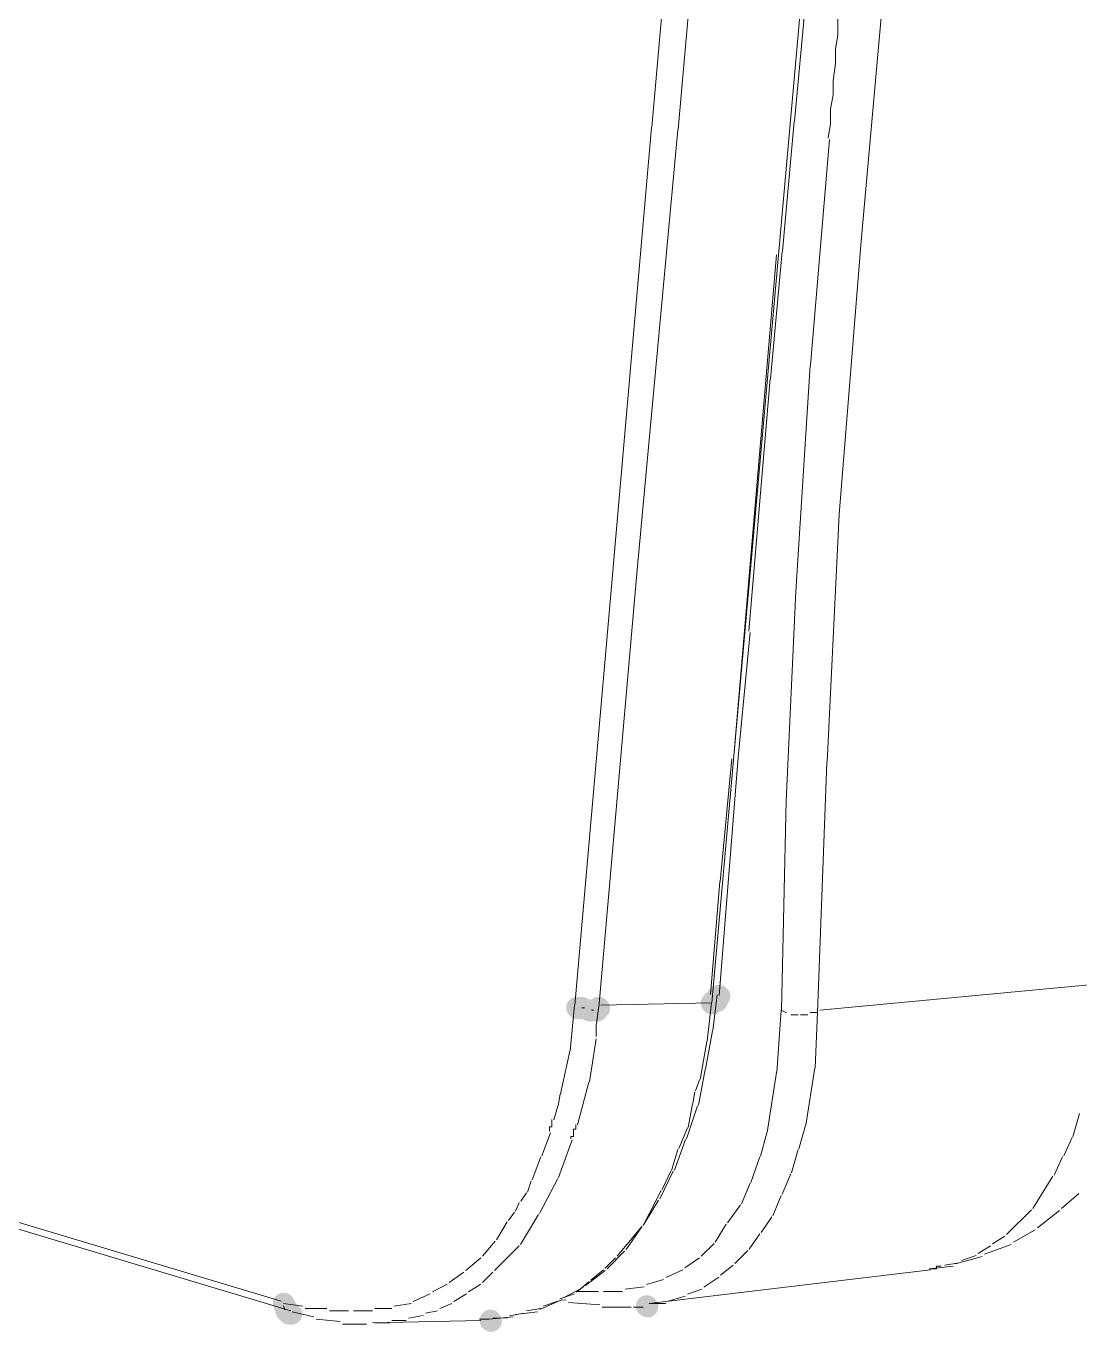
# Model space of a CAD drawing. Header units: millimetres. Extents: x 0 to 297, y 0 to 208.
# Drawn here: x 245.9 to 254.3, y 37.85 to 48.28 of the extents above; entities that cross this region are included whole.
import ezdxf

# ---------------------------------------------------------------- set-up
doc = ezdxf.new("R2010")
doc.units = ezdxf.units.MM

msp = doc.modelspace()

# ---------------------------------------------------------------- hatches: boundary and pattern name
h = msp.add_hatch(color=7)
h.dxf.hatch_style = 2
h.paths.add_polyline_path([(252.025503, 47.607483), (252.025503, 47.434975)])
h = msp.add_hatch(color=7)
h.dxf.hatch_style = 2
h.paths.add_polyline_path([(251.929547, 46.572433), (251.929547, 46.399925)])
h = msp.add_hatch(color=7)
h.dxf.hatch_style = 2
h.paths.add_polyline_path([(251.833944, 45.556786), (251.833944, 45.384278)])
h = msp.add_hatch(color=7)
h.dxf.hatch_style = 2
h.paths.add_polyline_path([(251.431425, 41.550994), (251.431425, 41.378486)])
h = msp.add_hatch(color=7)
edge = h.paths.add_edge_path(flags=0)
edge.add_spline(control_points=[(251.427323, 40.556064), (251.394877, 40.590673), (251.340014, 40.592443), (251.305404, 40.559996), (251.270795, 40.52755), (251.269026, 40.472687), (251.301472, 40.438078), (251.301472, 40.438078), (251.306763, 40.432434), (251.306763, 40.432434), (251.339209, 40.397825), (251.394073, 40.396055), (251.428682, 40.428501), (251.463291, 40.460947), (251.465061, 40.51581), (251.432615, 40.550419), (251.432615, 40.550419), (251.427323, 40.556064), (251.427323, 40.556064)], knot_values=[0, 0, 0, 0, 1, 1, 1, 2, 2, 2, 3, 3, 3, 4, 4, 4, 5, 5, 5, 6, 6, 6, 6], degree=3, periodic=1)
h = msp.add_hatch(color=7)
edge = h.paths.add_edge_path(flags=0)
edge.add_spline(control_points=[(251.444438, 40.577112), (251.410893, 40.610657), (251.356001, 40.610657), (251.322456, 40.577112), (251.288911, 40.543567), (251.288911, 40.488675), (251.322456, 40.45513), (251.322456, 40.45513), (251.328101, 40.449486), (251.328101, 40.449486), (251.361646, 40.415941), (251.416538, 40.415941), (251.450083, 40.449486), (251.483628, 40.483031), (251.483628, 40.537922), (251.450083, 40.571467), (251.450083, 40.571467), (251.444438, 40.577112), (251.444438, 40.577112)], knot_values=[0, 0, 0, 0, 1, 1, 1, 2, 2, 2, 3, 3, 3, 4, 4, 4, 5, 5, 5, 6, 6, 6, 6], degree=3, periodic=1)
h = msp.add_hatch(color=7)
edge = h.paths.add_edge_path(flags=0)
edge.add_spline(control_points=[(251.444438, 40.577112), (251.410893, 40.610657), (251.356001, 40.610657), (251.322456, 40.577112), (251.288911, 40.543567), (251.288911, 40.488675), (251.322456, 40.45513), (251.322456, 40.45513), (251.328101, 40.449486), (251.328101, 40.449486), (251.361646, 40.415941), (251.416538, 40.415941), (251.450083, 40.449486), (251.483628, 40.483031), (251.483628, 40.537922), (251.450083, 40.571467), (251.450083, 40.571467), (251.444438, 40.577112), (251.444438, 40.577112)], knot_values=[0, 0, 0, 0, 1, 1, 1, 2, 2, 2, 3, 3, 3, 4, 4, 4, 5, 5, 5, 6, 6, 6, 6], degree=3, periodic=1)
h = msp.add_hatch(color=7)
edge = h.paths.add_edge_path(flags=0)
edge.add_spline(control_points=[(251.463488, 40.596162), (251.429943, 40.629707), (251.375051, 40.629707), (251.341506, 40.596162), (251.307961, 40.562617), (251.307961, 40.507725), (251.341506, 40.47418), (251.341506, 40.47418), (251.347151, 40.468536), (251.347151, 40.468536), (251.380696, 40.434991), (251.435588, 40.434991), (251.469133, 40.468536), (251.502678, 40.502081), (251.502678, 40.556972), (251.469133, 40.590517), (251.469133, 40.590517), (251.463488, 40.596162), (251.463488, 40.596162)], knot_values=[0, 0, 0, 0, 1, 1, 1, 2, 2, 2, 3, 3, 3, 4, 4, 4, 5, 5, 5, 6, 6, 6, 6], degree=3, periodic=1)
h = msp.add_hatch(color=7)
edge = h.paths.add_edge_path(flags=0)
edge.add_spline(control_points=[(251.463488, 40.596162), (251.429943, 40.629707), (251.375051, 40.629707), (251.341506, 40.596162), (251.307961, 40.562617), (251.307961, 40.507725), (251.341506, 40.47418), (251.341506, 40.47418), (251.347151, 40.468536), (251.347151, 40.468536), (251.380696, 40.434991), (251.435588, 40.434991), (251.469133, 40.468536), (251.502678, 40.502081), (251.502678, 40.556972), (251.469133, 40.590517), (251.469133, 40.590517), (251.463488, 40.596162), (251.463488, 40.596162)], knot_values=[0, 0, 0, 0, 1, 1, 1, 2, 2, 2, 3, 3, 3, 4, 4, 4, 5, 5, 5, 6, 6, 6, 6], degree=3, periodic=1)
h = msp.add_hatch(color=7)
edge = h.paths.add_edge_path(flags=0)
edge.add_spline(control_points=[(251.463488, 40.596162), (251.429943, 40.629707), (251.375051, 40.629707), (251.341506, 40.596162), (251.307961, 40.562617), (251.307961, 40.507725), (251.341506, 40.47418), (251.341506, 40.47418), (251.347151, 40.468536), (251.347151, 40.468536), (251.380696, 40.434991), (251.435588, 40.434991), (251.469133, 40.468536), (251.502678, 40.502081), (251.502678, 40.556972), (251.469133, 40.590517), (251.469133, 40.590517), (251.463488, 40.596162), (251.463488, 40.596162)], knot_values=[0, 0, 0, 0, 1, 1, 1, 2, 2, 2, 3, 3, 3, 4, 4, 4, 5, 5, 5, 6, 6, 6, 6], degree=3, periodic=1)
h = msp.add_hatch(color=7)
edge = h.paths.add_edge_path(flags=0)
edge.add_spline(control_points=[(251.463488, 40.577112), (251.429943, 40.610657), (251.375051, 40.610657), (251.341506, 40.577112), (251.307961, 40.543567), (251.307961, 40.488675), (251.341506, 40.45513), (251.341506, 40.45513), (251.347151, 40.449486), (251.347151, 40.449486), (251.380696, 40.415941), (251.435588, 40.415941), (251.469133, 40.449486), (251.502678, 40.483031), (251.502678, 40.537922), (251.469133, 40.571467), (251.469133, 40.571467), (251.463488, 40.577112), (251.463488, 40.577112)], knot_values=[0, 0, 0, 0, 1, 1, 1, 2, 2, 2, 3, 3, 3, 4, 4, 4, 5, 5, 5, 6, 6, 6, 6], degree=3, periodic=1)
h = msp.add_hatch(color=7)
edge = h.paths.add_edge_path(flags=0)
edge.add_spline(control_points=[(251.482891, 40.615565), (251.449346, 40.64911), (251.394454, 40.64911), (251.360909, 40.615565), (251.327364, 40.58202), (251.327364, 40.527128), (251.360909, 40.493583), (251.360909, 40.493583), (251.366554, 40.487938), (251.366554, 40.487938), (251.400099, 40.454393), (251.45499, 40.454393), (251.488535, 40.487938), (251.52208, 40.521483), (251.52208, 40.576375), (251.488535, 40.60992), (251.488535, 40.60992), (251.482891, 40.615565), (251.482891, 40.615565)], knot_values=[0, 0, 0, 0, 1, 1, 1, 2, 2, 2, 3, 3, 3, 4, 4, 4, 5, 5, 5, 6, 6, 6, 6], degree=3, periodic=1)
h = msp.add_hatch(color=7)
edge = h.paths.add_edge_path(flags=0)
edge.add_spline(control_points=[(250.351885, 40.519609), (250.31834, 40.553154), (250.263449, 40.553154), (250.229904, 40.519609), (250.196359, 40.486064), (250.196359, 40.431172), (250.229904, 40.397627), (250.229904, 40.397627), (250.235548, 40.391983), (250.235548, 40.391983), (250.269093, 40.358438), (250.323985, 40.358438), (250.35753, 40.391983), (250.391075, 40.425528), (250.391075, 40.48042), (250.35753, 40.513965), (250.35753, 40.513965), (250.351885, 40.519609), (250.351885, 40.519609)], knot_values=[0, 0, 0, 0, 1, 1, 1, 2, 2, 2, 3, 3, 3, 4, 4, 4, 5, 5, 5, 6, 6, 6, 6], degree=3, periodic=1)
h = msp.add_hatch(color=7)
edge = h.paths.add_edge_path(flags=0)
edge.add_spline(control_points=[(250.371288, 40.519609), (250.337743, 40.553154), (250.282851, 40.553154), (250.249306, 40.519609), (250.215761, 40.486064), (250.215761, 40.431172), (250.249306, 40.397627), (250.249306, 40.397627), (250.254951, 40.391983), (250.254951, 40.391983), (250.288496, 40.358438), (250.343388, 40.358438), (250.376933, 40.391983), (250.410478, 40.425528), (250.410478, 40.48042), (250.376933, 40.513965), (250.376933, 40.513965), (250.371288, 40.519609), (250.371288, 40.519609)], knot_values=[0, 0, 0, 0, 1, 1, 1, 2, 2, 2, 3, 3, 3, 4, 4, 4, 5, 5, 5, 6, 6, 6, 6], degree=3, periodic=1)
h = msp.add_hatch(color=7)
edge = h.paths.add_edge_path(flags=0)
edge.add_spline(control_points=[(250.390338, 40.519609), (250.356793, 40.553154), (250.301901, 40.553154), (250.268356, 40.519609), (250.234811, 40.486064), (250.234811, 40.431172), (250.268356, 40.397627), (250.268356, 40.397627), (250.274001, 40.391983), (250.274001, 40.391983), (250.307546, 40.358438), (250.362438, 40.358438), (250.395983, 40.391983), (250.429528, 40.425528), (250.429528, 40.48042), (250.395983, 40.513965), (250.395983, 40.513965), (250.390338, 40.519609), (250.390338, 40.519609)], knot_values=[0, 0, 0, 0, 1, 1, 1, 2, 2, 2, 3, 3, 3, 4, 4, 4, 5, 5, 5, 6, 6, 6, 6], degree=3, periodic=1)
h = msp.add_hatch(color=7)
edge = h.paths.add_edge_path(flags=0)
edge.add_spline(control_points=[(250.447841, 40.500559), (250.414296, 40.534104), (250.359404, 40.534104), (250.325859, 40.500559), (250.292314, 40.467014), (250.292314, 40.412122), (250.325859, 40.378577), (250.325859, 40.378577), (250.331504, 40.372933), (250.331504, 40.372933), (250.365049, 40.339388), (250.41994, 40.339388), (250.453485, 40.372933), (250.48703, 40.406478), (250.48703, 40.46137), (250.453485, 40.494915), (250.453485, 40.494915), (250.447841, 40.500559), (250.447841, 40.500559)], knot_values=[0, 0, 0, 0, 1, 1, 1, 2, 2, 2, 3, 3, 3, 4, 4, 4, 5, 5, 5, 6, 6, 6, 6], degree=3, periodic=1)
h = msp.add_hatch(color=7)
edge = h.paths.add_edge_path(flags=0)
edge.add_spline(control_points=[(250.505344, 40.500559), (250.471799, 40.534104), (250.416907, 40.534104), (250.383362, 40.500559), (250.349817, 40.467014), (250.349817, 40.412122), (250.383362, 40.378577), (250.383362, 40.378577), (250.389006, 40.372933), (250.389006, 40.372933), (250.422551, 40.339388), (250.477443, 40.339388), (250.510988, 40.372933), (250.544533, 40.406478), (250.544533, 40.46137), (250.510988, 40.494915), (250.510988, 40.494915), (250.505344, 40.500559), (250.505344, 40.500559)], knot_values=[0, 0, 0, 0, 1, 1, 1, 2, 2, 2, 3, 3, 3, 4, 4, 4, 5, 5, 5, 6, 6, 6, 6], degree=3, periodic=1)
h = msp.add_hatch(color=7)
edge = h.paths.add_edge_path(flags=0)
edge.add_spline(control_points=[(250.524394, 40.519609), (250.490849, 40.553154), (250.435957, 40.553154), (250.402412, 40.519609), (250.368867, 40.486064), (250.368867, 40.431172), (250.402412, 40.397627), (250.402412, 40.397627), (250.408056, 40.391983), (250.408056, 40.391983), (250.441601, 40.358438), (250.496493, 40.358438), (250.530038, 40.391983), (250.563583, 40.425528), (250.563583, 40.48042), (250.530038, 40.513965), (250.530038, 40.513965), (250.524394, 40.519609), (250.524394, 40.519609)], knot_values=[0, 0, 0, 0, 1, 1, 1, 2, 2, 2, 3, 3, 3, 4, 4, 4, 5, 5, 5, 6, 6, 6, 6], degree=3, periodic=1)
h = msp.add_hatch(color=7)
h.dxf.hatch_style = 2
h.paths.add_polyline_path([(251.373922, 40.362839), (251.373922, 40.190331)])
h = msp.add_hatch(color=7)
h.dxf.hatch_style = 2
h.paths.add_polyline_path([(251.316419, 40.056275), (251.316419, 39.883767)])
h = msp.add_hatch(color=7)
h.dxf.hatch_style = 2
h.paths.add_polyline_path([(251.258917, 39.768761), (251.258917, 39.596253)])
h = msp.add_hatch(color=7)
h.dxf.hatch_style = 2
h.paths.add_polyline_path([(251.067358, 39.251236), (251.067358, 39.078728)])
h = msp.add_hatch(color=7)
h.dxf.hatch_style = 2
h.paths.add_polyline_path([(250.952353, 39.021225), (250.952353, 38.848717)])
h = msp.add_hatch(color=7)
h.dxf.hatch_style = 2
h.paths.add_polyline_path([(254.152753, 38.944672), (254.152753, 38.772164)])
h = msp.add_hatch(color=7)
h.dxf.hatch_style = 2
h.paths.add_polyline_path([(250.817944, 38.810264), (250.817944, 38.637756)])
h = msp.add_hatch(color=7)
h.dxf.hatch_style = 2
h.paths.add_polyline_path([(253.961194, 38.791214), (253.961194, 38.618706)])
h = msp.add_hatch(color=7)
h.dxf.hatch_style = 2
h.paths.add_polyline_path([(250.683889, 38.618706), (250.683889, 38.446197)])
h = msp.add_hatch(color=7)
h.dxf.hatch_style = 2
h.paths.add_polyline_path([(253.769636, 38.676208), (253.769636, 38.5037)])
h = msp.add_hatch(color=7)
h.dxf.hatch_style = 2
h.paths.add_polyline_path([(253.309614, 38.5037), (253.309614, 38.331192)])
h = msp.add_hatch(color=7)
h.dxf.hatch_style = 2
h.paths.add_polyline_path([(253.539625, 38.580253), (253.539625, 38.407744)])
h = msp.add_hatch(color=7)
h.dxf.hatch_style = 2
h.paths.add_polyline_path([(250.530431, 38.465247), (250.530431, 38.292739)])
h = msp.add_hatch(color=7)
h.dxf.hatch_style = 2
h.paths.add_polyline_path([(250.357922, 38.331192), (250.357922, 38.158683)])
h = msp.add_hatch(color=7)
edge = h.paths.add_edge_path(flags=0)
edge.add_spline(control_points=[(248.013674, 38.162348), (247.980129, 38.195893), (247.925237, 38.195893), (247.891692, 38.162348), (247.858147, 38.128803), (247.858147, 38.073911), (247.891692, 38.040366), (247.891692, 38.040366), (247.897337, 38.034722), (247.897337, 38.034722), (247.930882, 38.001177), (247.985774, 38.001177), (248.019319, 38.034722), (248.052864, 38.068267), (248.052864, 38.123158), (248.019319, 38.156703), (248.019319, 38.156703), (248.013674, 38.162348), (248.013674, 38.162348)], knot_values=[0, 0, 0, 0, 1, 1, 1, 2, 2, 2, 3, 3, 3, 4, 4, 4, 5, 5, 5, 6, 6, 6, 6], degree=3, periodic=1)
h = msp.add_hatch(color=7)
h.dxf.hatch_style = 2
h.paths.add_polyline_path([(250.185414, 38.235589), (250.185414, 38.063081)])
h = msp.add_hatch(color=7)
h.dxf.hatch_style = 2
h.paths.add_polyline_path([(250.223867, 38.197136), (250.223867, 38.024628)])
h = msp.add_hatch(color=7)
edge = h.paths.add_edge_path(flags=0)
edge.add_spline(control_points=[(250.907863, 38.142945), (250.874318, 38.17649), (250.819426, 38.17649), (250.785881, 38.142945), (250.752336, 38.1094), (250.752336, 38.054508), (250.785881, 38.020963), (250.785881, 38.020963), (250.791526, 38.015319), (250.791526, 38.015319), (250.825071, 37.981774), (250.879963, 37.981774), (250.913508, 38.015319), (250.947053, 38.048864), (250.947053, 38.103756), (250.913508, 38.137301), (250.913508, 38.137301), (250.907863, 38.142945), (250.907863, 38.142945)], knot_values=[0, 0, 0, 0, 1, 1, 1, 2, 2, 2, 3, 3, 3, 4, 4, 4, 5, 5, 5, 6, 6, 6, 6], degree=3, periodic=1)
h = msp.add_hatch(color=7)
edge = h.paths.add_edge_path(flags=0)
edge.add_spline(control_points=[(248.033077, 38.104845), (247.999532, 38.13839), (247.94464, 38.13839), (247.911095, 38.104845), (247.87755, 38.0713), (247.87755, 38.016408), (247.911095, 37.982863), (247.911095, 37.982863), (247.91674, 37.977219), (247.91674, 37.977219), (247.950285, 37.943674), (248.005176, 37.943674), (248.038721, 37.977219), (248.072266, 38.010764), (248.072266, 38.065656), (248.038721, 38.099201), (248.038721, 38.099201), (248.033077, 38.104845), (248.033077, 38.104845)], knot_values=[0, 0, 0, 0, 1, 1, 1, 2, 2, 2, 3, 3, 3, 4, 4, 4, 5, 5, 5, 6, 6, 6, 6], degree=3, periodic=1)
h = msp.add_hatch(color=7)
edge = h.paths.add_edge_path(flags=0)
edge.add_spline(control_points=[(248.050129, 38.087377), (248.01552, 38.119823), (247.960657, 38.118053), (247.92821, 38.083444), (247.895764, 38.048835), (247.897534, 37.993972), (247.932143, 37.961526), (247.932143, 37.961526), (247.937788, 37.956234), (247.937788, 37.956234), (247.972397, 37.923788), (248.02726, 37.925558), (248.059706, 37.960167), (248.092152, 37.994776), (248.090382, 38.049639), (248.055773, 38.082085), (248.055773, 38.082085), (248.050129, 38.087377), (248.050129, 38.087377)], knot_values=[0, 0, 0, 0, 1, 1, 1, 2, 2, 2, 3, 3, 3, 4, 4, 4, 5, 5, 5, 6, 6, 6, 6], degree=3, periodic=1)
h = msp.add_hatch(color=7)
edge = h.paths.add_edge_path(flags=0)
edge.add_spline(control_points=[(248.052127, 38.104845), (248.018582, 38.13839), (247.96369, 38.13839), (247.930145, 38.104845), (247.8966, 38.0713), (247.8966, 38.016408), (247.930145, 37.982863), (247.930145, 37.982863), (247.93579, 37.977219), (247.93579, 37.977219), (247.969335, 37.943674), (248.024226, 37.943674), (248.057771, 37.977219), (248.091316, 38.010764), (248.091316, 38.065656), (248.057771, 38.099201), (248.057771, 38.099201), (248.052127, 38.104845), (248.052127, 38.104845)], knot_values=[0, 0, 0, 0, 1, 1, 1, 2, 2, 2, 3, 3, 3, 4, 4, 4, 5, 5, 5, 6, 6, 6, 6], degree=3, periodic=1)
h = msp.add_hatch(color=7)
edge = h.paths.add_edge_path(flags=0)
edge.add_spline(control_points=[(248.069179, 38.087377), (248.03457, 38.119823), (247.979707, 38.118053), (247.94726, 38.083444), (247.914814, 38.048835), (247.916584, 37.993972), (247.951193, 37.961526), (247.951193, 37.961526), (247.956838, 37.956234), (247.956838, 37.956234), (247.991447, 37.923788), (248.04631, 37.925558), (248.078756, 37.960167), (248.111202, 37.994776), (248.109432, 38.049639), (248.074823, 38.082085), (248.074823, 38.082085), (248.069179, 38.087377), (248.069179, 38.087377)], knot_values=[0, 0, 0, 0, 1, 1, 1, 2, 2, 2, 3, 3, 3, 4, 4, 4, 5, 5, 5, 6, 6, 6, 6], degree=3, periodic=1)
h = msp.add_hatch(color=7)
h.dxf.hatch_style = 2
h.paths.add_polyline_path([(248.211622, 38.063081), (248.211622, 37.890572)])
h = msp.add_hatch(color=7)
edge = h.paths.add_edge_path(flags=0)
edge.add_spline(control_points=[(249.662205, 38.02794), (249.62866, 38.061485), (249.573768, 38.061485), (249.540223, 38.02794), (249.506678, 37.994395), (249.506678, 37.939503), (249.540223, 37.905958), (249.540223, 37.905958), (249.545515, 37.900666), (249.545515, 37.900666), (249.57906, 37.867121), (249.633951, 37.867121), (249.667496, 37.900666), (249.701041, 37.934211), (249.701041, 37.989103), (249.667496, 38.022648), (249.667496, 38.022648), (249.662205, 38.02794), (249.662205, 38.02794)], knot_values=[0, 0, 0, 0, 1, 1, 1, 2, 2, 2, 3, 3, 3, 4, 4, 4, 5, 5, 5, 6, 6, 6, 6], degree=3, periodic=1)
h = msp.add_hatch(color=7)
edge = h.paths.add_edge_path(flags=0)
edge.add_spline(control_points=[(249.662205, 38.02794), (249.62866, 38.061485), (249.573768, 38.061485), (249.540223, 38.02794), (249.506678, 37.994395), (249.506678, 37.939503), (249.540223, 37.905958), (249.540223, 37.905958), (249.545515, 37.900666), (249.545515, 37.900666), (249.57906, 37.867121), (249.633951, 37.867121), (249.667496, 37.900666), (249.701041, 37.934211), (249.701041, 37.989103), (249.667496, 38.022648), (249.667496, 38.022648), (249.662205, 38.02794), (249.662205, 38.02794)], knot_values=[0, 0, 0, 0, 1, 1, 1, 2, 2, 2, 3, 3, 3, 4, 4, 4, 5, 5, 5, 6, 6, 6, 6], degree=3, periodic=1)
h = msp.add_hatch(color=7)
h.dxf.hatch_style = 2
h.paths.add_polyline_path([(249.591336, 38.063081), (249.591336, 37.890572)])
h = msp.add_hatch(color=7)
h.dxf.hatch_style = 2
h.paths.add_polyline_path([(249.802297, 38.101181), (249.802297, 37.928672)])
h = msp.add_hatch(color=7)
h.dxf.hatch_style = 2
h.paths.add_polyline_path([(249.993856, 38.139633), (249.993856, 37.967125)])
h = msp.add_hatch(color=7)
h.dxf.hatch_style = 2
h.paths.add_polyline_path([(250.492331, 38.158683), (250.492331, 37.986175)])
h = msp.add_hatch(color=7)
h.dxf.hatch_style = 2
h.paths.add_polyline_path([(250.741392, 38.158683), (250.741392, 37.986175)])
h = msp.add_hatch(color=7)
h.dxf.hatch_style = 2
h.paths.add_polyline_path([(248.422231, 38.024628), (248.422231, 37.852119)])

# ---------------------------------------------------------------- linework, layer by layer
at = {"color": 7, "lineweight": 15}
for points in [[(252.648508, 54.890051), (251.365808, 40.498482)], [(251.210939, 51.153076), (250.886736, 47.475015)], [(251.4219, 51.133674), (251.097697, 47.455613)], [(252.428022, 48.785938), (252.408619, 48.670932), (252.408619, 48.555926), (252.389569, 48.440921), (252.370519, 48.325915), (252.370519, 48.21091), (252.351117, 48.095904), (252.351117, 47.980899), (252.332067, 47.846843), (252.332067, 47.731838), (252.313017, 47.616832), (252.313017, 47.501826), (252.293614, 47.386821)], [(252.744111, 48.680457), (252.554317, 46.535921)], [(252.025503, 47.521229), (252.119694, 48.554163)], [(250.884972, 47.473251), (250.580172, 43.967699)], [(251.095933, 47.453849), (250.771731, 43.948649)], [(251.929547, 46.486179), (252.023739, 47.519465)], [(252.303492, 47.377296), (252.151797, 45.577424)], [(252.552553, 46.534157), (252.381456, 44.388915)], [(251.881569, 46.457251), (251.538317, 42.434174)], [(251.833944, 45.470532), (251.927783, 46.484415)], [(252.150033, 45.57566), (252.036086, 43.775435)], [(251.661436, 43.457935), (251.832181, 45.468768)], [(252.380044, 44.387504), (252.285147, 42.414418)], [(250.578408, 43.965935), (250.273608, 40.479432)], [(250.769967, 43.946885), (250.465167, 40.460382)], [(252.035028, 43.774376), (251.959181, 42.107854)], [(251.670961, 43.44841), (251.576769, 42.453576)], [(251.575006, 42.451813), (251.423311, 40.555985)], [(251.431425, 41.46474), (251.525264, 42.440524)], [(252.284089, 42.41336), (252.208242, 40.420871)], [(251.958475, 42.106796), (251.920375, 40.439921)], [(251.354519, 40.564099), (251.429661, 41.463329)], [(237.833606, 41.148651), (247.934339, 38.119701)], [(237.910158, 41.071746), (248.011244, 38.042796)], [(254.488244, 40.650176), (252.226586, 40.439215)], [(250.271844, 40.477668), (250.235508, 40.115718)], [(250.329347, 40.458618), (250.350514, 40.456501)], [(250.463403, 40.458618), (250.447175, 40.327032)], [(251.364397, 40.497071), (250.482453, 40.477668)], [(251.364397, 40.497071), (251.328414, 40.192624)], [(251.373922, 40.276585), (251.409553, 40.561629)], [(250.425303, 40.439568), (250.4059, 40.439568)], [(251.920022, 40.439568), (251.883333, 39.942504)], [(251.920022, 40.439568), (251.96165, 40.41699)], [(252.054078, 40.401115), (251.996575, 40.401115)], [(252.130983, 40.401115), (252.073481, 40.401115)], [(252.207536, 40.420165), (252.149328, 40.419813)], [(252.207536, 40.420165), (252.189192, 39.980251)], [(250.444353, 40.324563), (250.444353, 40.228607)], [(251.316419, 39.970021), (251.370394, 40.273057)], [(250.444353, 40.209557), (250.390025, 39.867715)], [(251.325944, 40.190154), (251.271969, 39.887118)], [(250.233392, 40.113601), (250.161072, 39.772818)], [(251.258917, 39.682507), (251.312539, 39.96614)], [(251.881569, 39.941093), (251.808192, 39.465196)], [(252.188486, 39.979546), (252.114756, 39.522699)], [(250.38685, 39.86454), (250.296186, 39.524815)], [(251.268442, 39.88359), (251.237044, 39.795043)], [(250.156839, 39.768585), (250.141317, 39.67651)], [(251.229989, 39.787988), (251.214819, 39.695913)], [(250.137789, 39.672982), (250.105333, 39.563974)], [(251.162961, 39.414043), (251.252567, 39.675804)], [(251.210939, 39.692032), (251.176367, 39.504001)], [(250.070761, 39.471546), (250.070761, 39.490596), (250.070761, 39.509999), (250.089811, 39.509999), (250.089811, 39.529049), (250.089811, 39.548099), (250.089811, 39.567501)], [(250.242917, 39.414043), (250.242917, 39.433093), (250.262319, 39.433093), (250.262319, 39.452496), (250.262319, 39.471546), (250.262319, 39.490596), (250.281369, 39.490596), (250.281369, 39.509999), (250.281369, 39.529049)], [(252.111581, 39.519524), (252.059722, 39.333257)], [(254.296686, 39.615479), (254.244475, 39.429213)], [(250.080286, 39.462021), (250.010789, 39.277518)], [(251.172486, 39.500474), (251.103694, 39.335726)], [(251.805017, 39.462021), (251.753158, 39.275754)], [(254.239183, 39.423568), (254.171097, 39.278929)], [(250.252794, 39.404518), (250.144492, 39.104657)], [(251.095933, 39.327965), (251.044428, 39.161454)], [(251.067358, 39.164982), (251.156258, 39.40734)], [(252.054078, 39.327965), (252.002219, 39.141699)], [(250.003381, 39.270463), (249.933883, 39.08596)], [(251.747514, 39.270463), (251.677311, 39.066204)], [(254.162278, 39.270463), (254.094192, 39.125471)], [(250.952353, 38.934971), (251.058539, 39.156515)], [(251.038431, 39.155457), (250.970344, 39.010465)], [(251.996575, 39.136054), (251.927783, 38.97166)], [(254.085725, 39.117004), (253.9238, 38.859124)], [(249.926828, 39.078551), (249.895783, 38.990004)], [(250.137789, 39.097954), (249.993503, 38.81926)], [(250.961878, 39.001999), (250.817592, 38.723657)], [(251.670961, 39.059501), (251.602169, 38.894754)], [(249.830872, 38.906043), (249.801239, 38.837957)], [(249.888375, 38.982949), (249.842514, 38.917685)], [(250.817944, 38.72401), (250.941769, 38.92474)], [(251.920022, 38.963546), (251.851231, 38.799151)], [(254.152753, 38.858418), (254.291747, 38.97801)], [(249.792772, 38.82949), (249.746558, 38.764226)], [(249.984331, 38.81044), (249.841103, 38.571257)], [(251.594408, 38.886993), (251.490692, 38.745176)], [(251.843469, 38.79139), (251.758803, 38.668271)], [(253.913217, 38.848893), (253.716014, 38.651338)], [(253.961194, 38.70496), (254.137936, 38.843249)], [(249.735269, 38.752938), (249.649544, 38.60971)], [(250.808419, 38.714485), (250.610158, 38.477771)], [(250.683889, 38.532451), (250.807008, 38.713074)], [(251.479403, 38.733888), (251.393678, 38.59066)], [(253.769636, 38.589954), (253.944614, 38.688379)], [(249.639314, 38.599479), (249.537008, 38.477771)], [(251.747514, 38.656982), (251.662847, 38.534215)], [(253.702256, 38.637932), (253.603478, 38.577254)], [(249.830872, 38.561379), (249.633669, 38.363824)], [(250.530431, 38.378993), (250.670483, 38.519046)], [(251.383447, 38.580429), (251.281847, 38.478829)], [(251.651911, 38.522926), (251.550311, 38.421326)], [(253.472597, 38.484474), (253.355828, 38.44461)], [(253.587603, 38.561379), (253.488472, 38.500349)], [(253.539625, 38.493999), (253.751997, 38.572315)], [(249.524308, 38.465424), (249.404717, 38.364882)], [(250.597811, 38.465424), (250.515261, 38.383226)], [(251.268442, 38.465424), (251.149908, 38.385343)], [(251.536906, 38.407921), (251.436364, 38.326782)], [(253.098653, 38.378993), (253.290564, 38.398749)], [(253.098653, 38.378993), (253.118056, 38.378993), (253.137106, 38.378993), (253.156156, 38.378993), (253.156156, 38.398396), (253.175558, 38.398396), (253.194608, 38.398396)], [(253.338189, 38.426971), (253.222478, 38.407215)], [(253.309614, 38.417446), (253.521281, 38.476007)], [(249.390253, 38.350418), (249.271719, 38.270338)], [(249.620264, 38.350418), (249.538067, 38.268221)], [(250.38685, 38.273865), (250.286661, 38.192726)], [(250.357922, 38.244938), (250.515261, 38.364176)], [(250.501856, 38.369468), (250.401667, 38.288329)], [(250.980928, 38.292915), (250.845461, 38.253404)], [(253.108178, 38.369468), (250.865922, 38.101004)], [(251.134386, 38.369468), (250.998214, 38.310201)], [(251.4219, 38.311965), (251.303014, 38.231885)], [(249.121789, 38.17791), (248.985617, 38.11829)], [(249.256197, 38.254463), (249.138369, 38.19449)], [(249.409303, 38.17791), (249.310172, 38.117232)], [(249.524308, 38.254463), (249.425178, 38.193785)], [(250.271844, 38.17791), (250.155428, 38.138046)], [(250.185414, 38.149335), (250.341342, 38.228357)], [(250.290894, 38.19696), (250.463403, 38.19696)], [(250.654961, 38.19696), (250.501856, 38.19696)], [(250.827469, 38.235413), (250.674011, 38.215657)], [(251.287492, 38.216363), (251.171075, 38.176499)], [(247.952683, 38.101357), (248.106494, 38.081601)], [(247.952683, 38.081954), (247.963267, 38.052321)], [(248.125192, 38.062904), (248.2977, 38.062904)], [(248.815225, 38.062904), (248.680817, 38.062904)], [(248.968683, 38.101357), (248.833922, 38.081601)], [(249.294297, 38.101357), (249.196578, 38.060788)], [(250.003381, 38.062904), (249.887669, 38.043149)], [(249.993856, 38.053379), (250.168481, 38.132049)], [(250.137789, 38.120407), (250.021019, 38.080543)], [(250.166364, 38.129932), (250.205875, 38.128874)], [(250.223867, 38.110882), (250.473281, 38.091479)], [(250.492331, 38.072429), (250.722342, 38.072429)], [(250.741392, 38.072429), (250.818297, 38.072782)], [(250.999978, 38.101357), (250.865922, 38.101004)], [(251.153436, 38.15886), (251.017969, 38.119349)], [(248.019711, 38.034329), (248.193278, 37.995171)], [(248.211622, 37.976826), (248.403533, 37.957071)], [(248.317103, 38.043854), (248.470561, 38.043501)], [(248.661767, 38.043854), (248.508661, 38.043501)], [(249.524308, 37.966949), (248.661767, 37.947899)], [(248.930231, 37.966949), (248.815225, 37.966949)], [(249.064286, 38.005401), (248.948575, 37.985646)], [(249.179292, 38.043854), (249.082631, 38.023746)], [(249.514783, 37.976826), (249.572286, 37.976826)], [(249.514783, 37.976826), (249.533833, 37.976826), (249.553236, 37.976826), (249.572286, 37.976826), (249.591336, 37.976826)], [(249.591336, 37.976826), (249.783247, 37.996229)], [(249.735269, 37.986351), (249.619911, 37.985999)], [(249.869325, 38.024451), (249.753614, 38.004696)], [(249.802297, 38.014926), (249.975158, 38.034682)], [(248.422231, 37.938374), (248.614142, 37.938374)], [(248.796175, 37.947899), (248.680817, 37.947899)]]:
    msp.add_lwpolyline(points, dxfattribs=at)

doc.saveas('drawing.dxf')
